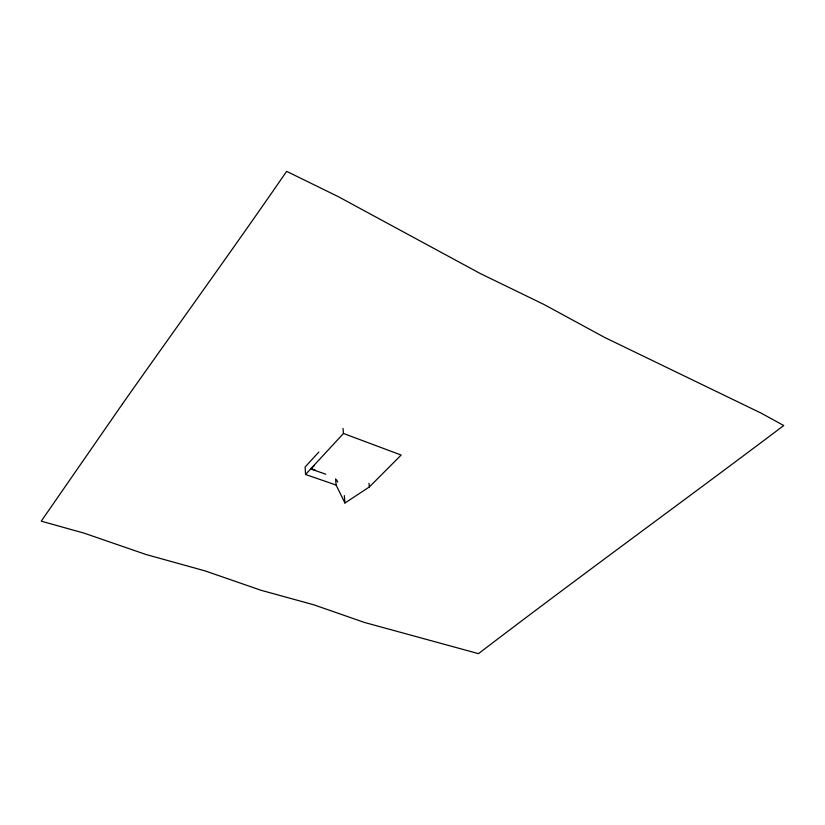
<?xml version="1.0" encoding="UTF-8"?>
<svg xmlns="http://www.w3.org/2000/svg" width="825" height="825" viewBox="0 0 825 825"><rect width="100%" height="100%" fill="white"/><g stroke="black" fill="none" stroke-linecap="round" stroke-linejoin="round"><path stroke-width="1.24" d="M318.832 452.059L305.126 466.991L305.559 474.478L336.095 485.048L344.953 503.002L369.363 486.956L401.156 455.06L343.478 433.476L343.035 428.443M305.559 474.478L343.478 433.476M314.459 465.31L311.004 469.043L321.502 472.715M311.953 468.982L315.542 470.24M322.132 472.931L325.782 474.21M336.6 479.861L337.703 482.109M368.981 483.254L369.363 486.956M344.324 495.619L344.953 503.002M335.6 478.851L336.095 485.048M122.513 403.848L41.25 521.183L84.15 533.167L146.138 554.544L205.074 570.89L260.927 590.246L313.902 604.838L364.495 622.462L478.469 653.648C579.418 576.52 682.296 502.002 783.75 425.535L761.176 413.15L604.488 337.353L543.964 304.466L480.336 273.57L338.064 196.536L286.646 171.352C232.794 249.47 177.148 326.298 122.513 403.848"/></g></svg>
